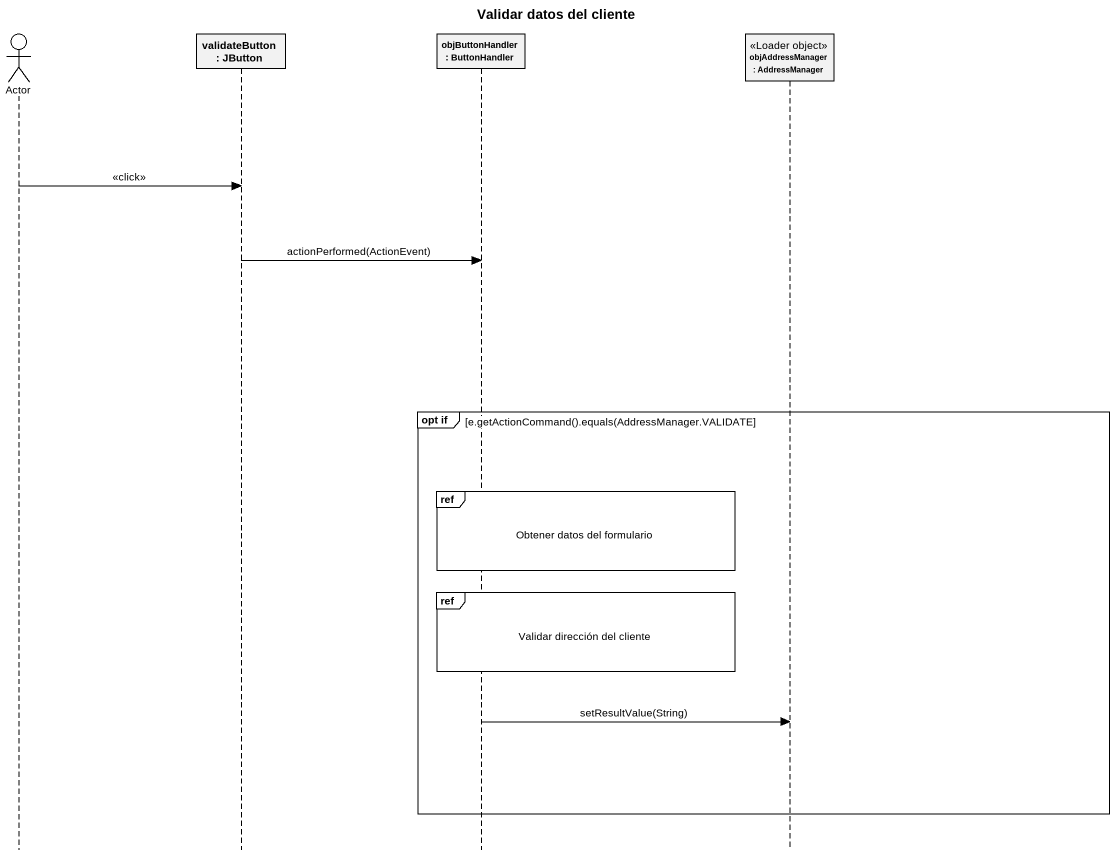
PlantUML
@startuml
title Validar datos del cliente
hide footbox
actor "Actor" as Actor_
participant "validateButton : JButton" as validateButton
participant "objButtonHandler : ButtonHandler" as objButtonHandler
participant "objAddressManager : AddressManager" as objAddressManager <<Loader object>>

Actor_ -> validateButton : <<click>>
validateButton -> objButtonHandler : actionPerformed(ActionEvent)
group opt if [e.getActionCommand().equals(AddressManager.VALIDATE]
  ref over objButtonHandler : Obtener datos del formulario
  ref over objButtonHandler : Validar dirección del cliente
  objButtonHandler -> objAddressManager : setResultValue(String)
end
@enduml
